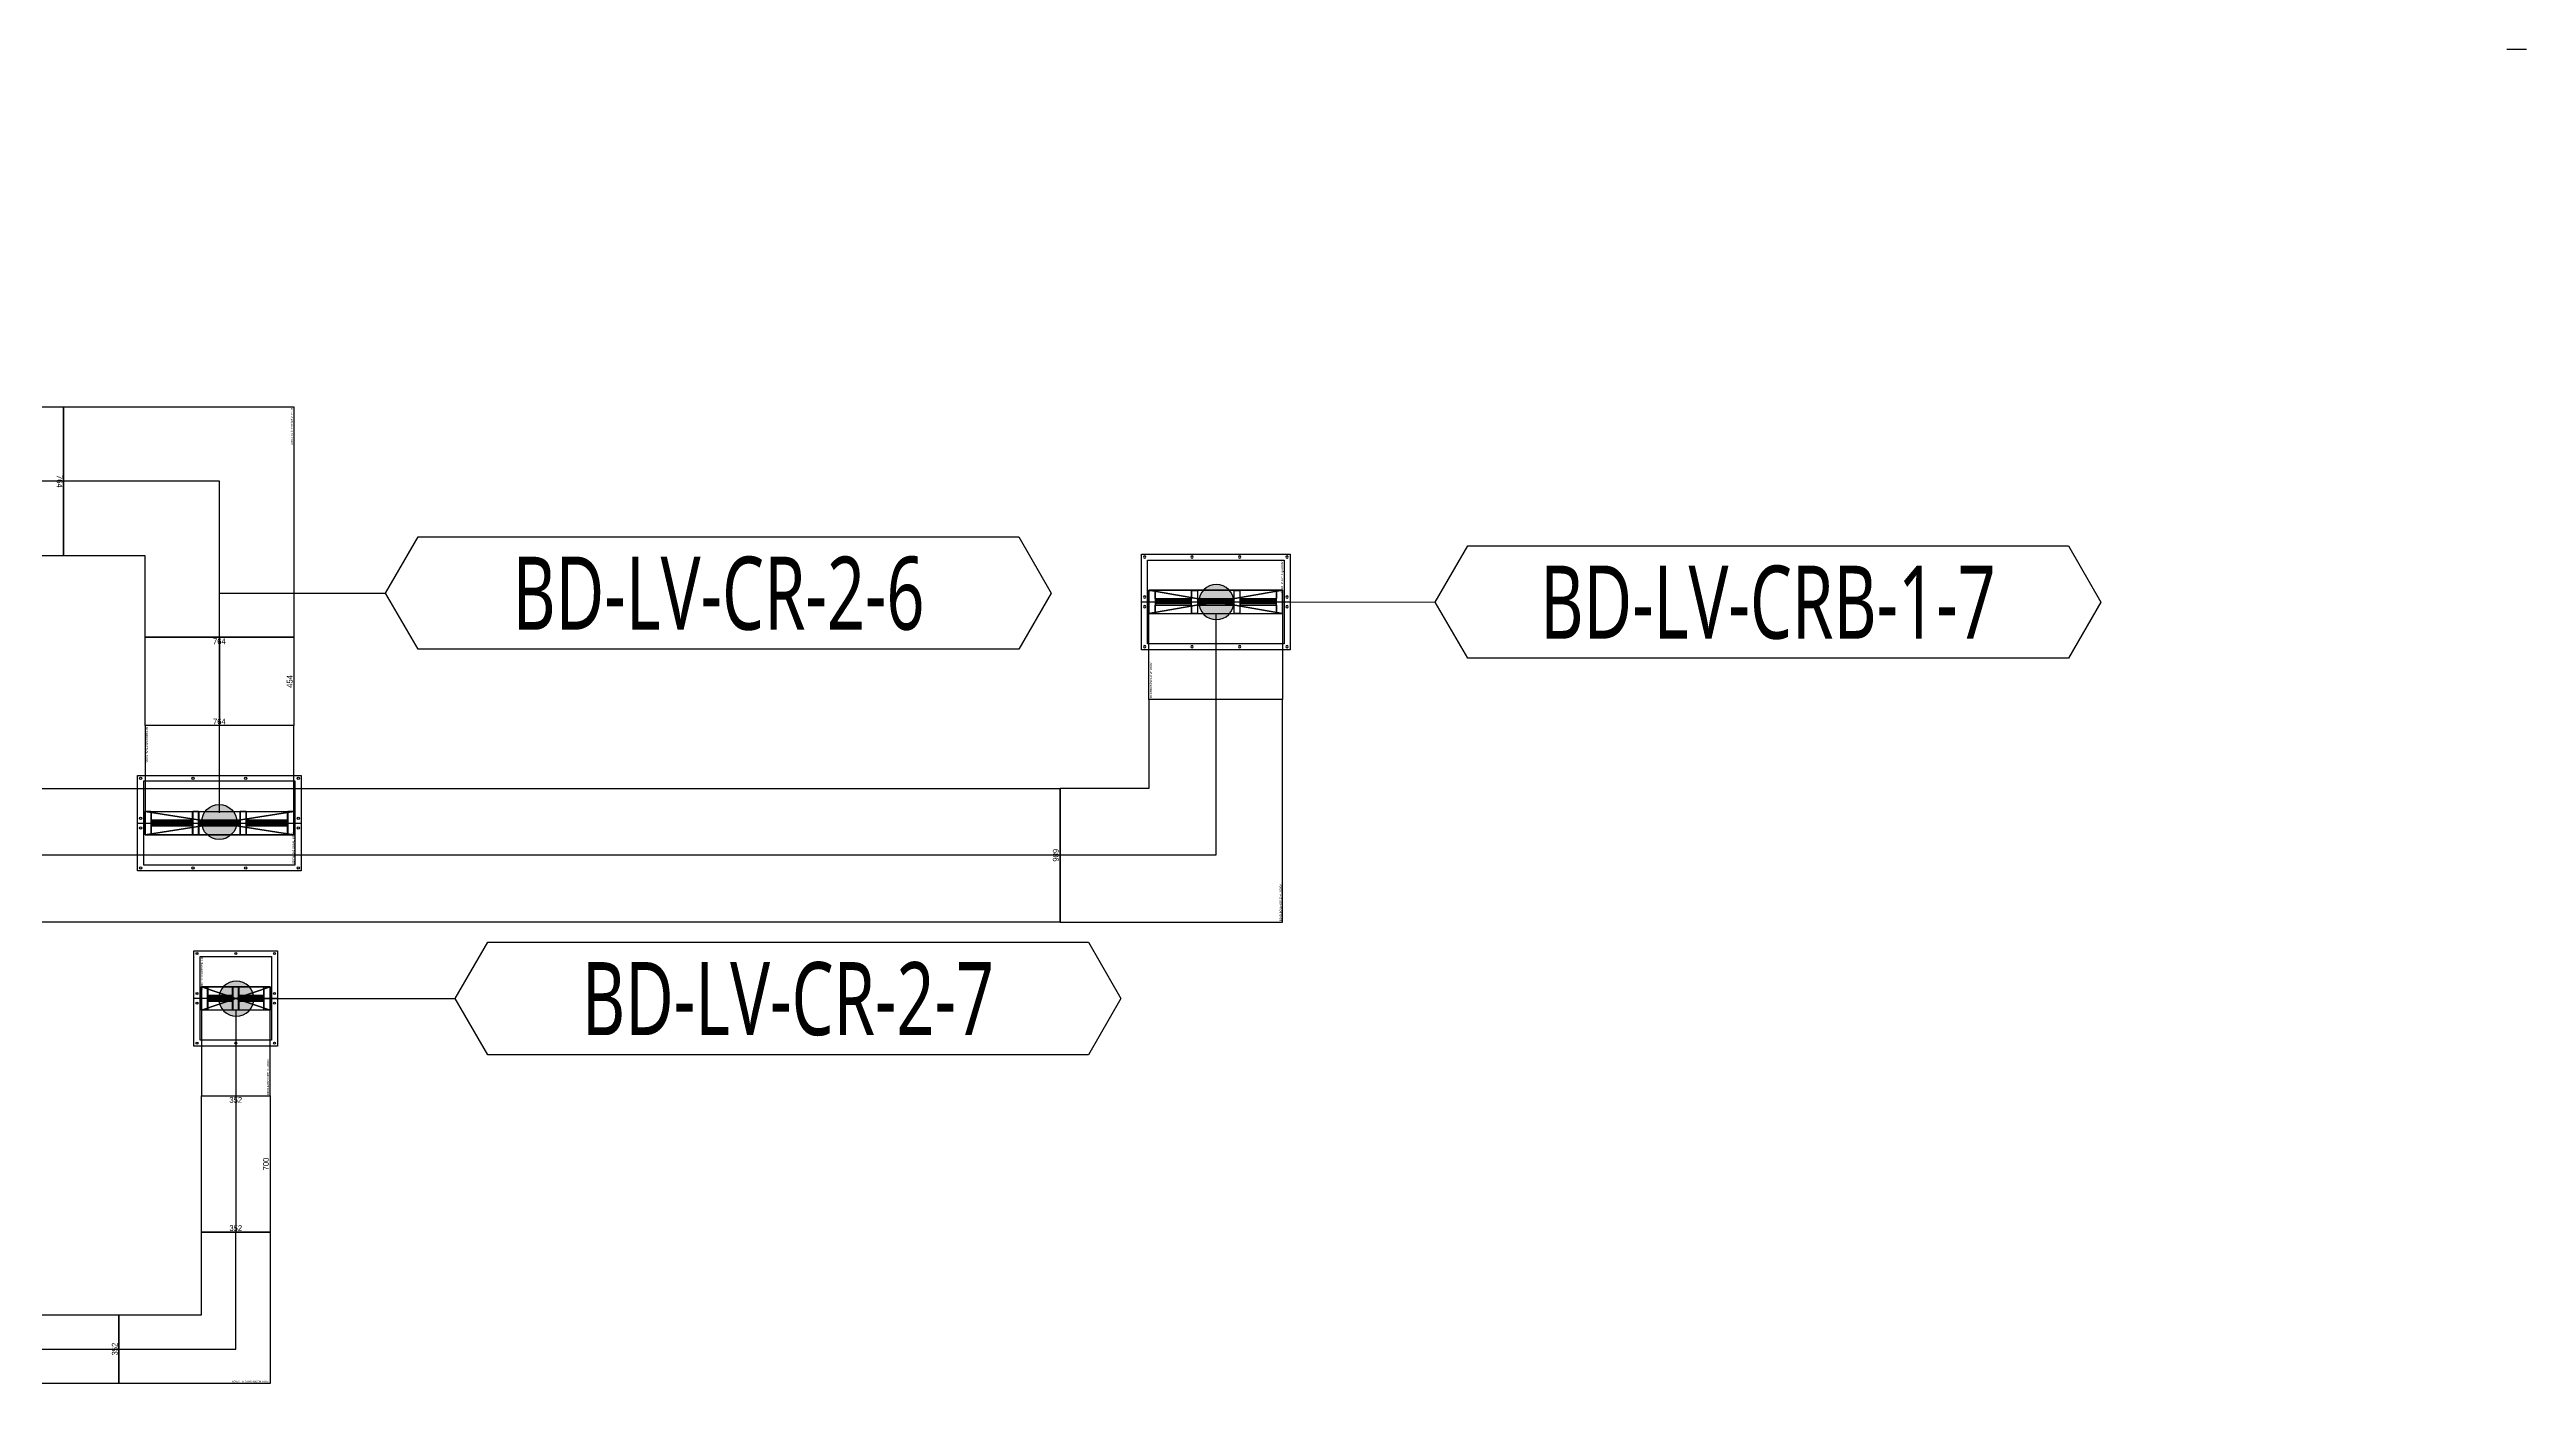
# Model space of a CAD drawing. Header units: millimetres. Extents: x 84228 to 374549, y -351975 to 847575.
# Drawn here: x 307980 to 320700, y 743074 to 749920 of the extents above; entities that cross this region are included whole.
import ezdxf
from ezdxf.enums import TextEntityAlignment as Align

# ---------------------------------------------------------------- set-up
doc = ezdxf.new("R2010")
doc.units = ezdxf.units.MM
doc.header["$LTSCALE"] = 150
doc.layers.get('Defpoints').update_dxf_attribs({"color": 150})
for name, color, linetype in [('-----27 Bus Duct_LV_380-220V', 200, 'Continuous'), ('-----27 Bus Duct_LV_380-220V_LOAD BANK', 7, 'Continuous'), ('-----27 Bus Duct_LV_380-220V_UT B', 71, 'Continuous'), ('-----99 Cable Schedule', 2, 'Continuous'), ('A-HAT-MATL', 8, 'Continuous')]:
    doc.layers.add(name, color=color, linetype=linetype)
doc.styles.add('DH', font='malgun.ttf')
doc.styles.add('ELEC', font='Dotum.ttf')
doc.styles.get("Standard").update_dxf_attribs({"font": 'Dotum.ttf'})
doc.dimstyles.new('전기통신참고용-치수', dxfattribs={"dimscale": 15, "dimtxt": 2, "dimasz": 0, "dimexe": 0, "dimexo": 0, "dimgap": 0.4, "dimtad": 4, "dimdec": 0, "dimzin": 0, "dimdsep": 46, "dimtxsty": 'Standard', "dimblk": 'NONE', "dimcen": 0, "dimse1": 1, "dimse2": 1, "dimsd1": 1, "dimsd2": 1, "dimclrd": 8, "dimclre": 8, "dimclrt": 8, "dimadec": 0, "dimazin": 0, "dimtfac": 1, "dimtdec": 0, "dimtix": 1, "dimtmove": 2, "dimatfit": 0, "dimldrblk": 'NONE', "dimfxl": 2, "dimtolj": 1, "dimtzin": 0, "dimarcsym": 0})

# ---------------------------------------------------------------- blocks, each defined once
blk = doc.blocks.new('*D466')
at = {"layer": 'Defpoints', "color": 0, "transparency": 16777216}
for p in [(0, 30485), (764, 30485), (764, 30485)]:
    blk.add_point(p, dxfattribs=at)
at = {"color": 0, "transparency": 16777216, "insert": (382, 30464), "char_height": 30, "attachment_point": 5}
blk.add_mtext('\\A1;{\\C0;764}', dxfattribs=at)
blk = doc.blocks.new('_None')
blk = doc.blocks.new('*D467')
at = {"layer": 'Defpoints', "color": 0, "transparency": 16777216}
for p in [(764, 30485), (764, 30485), (764, 1445)]:
    blk.add_point(p, dxfattribs=at)
at = {"color": 0, "transparency": 16777216, "insert": (743, 15965), "char_height": 30, "attachment_point": 5, "rotation": 90}
blk.add_mtext('\\A1;{\\C0;29040}', dxfattribs=at)
blk = doc.blocks.new('*U5')
at = {"color": 1}
for p, q in [((60, 382), (-60, -382)), ((-60, 382), (60, -382))]:
    blk.add_line(p, q, dxfattribs=at)
at = {"color": 0}
blk.add_line((0, 420.5), (0, -420.5), dxfattribs=at)
for points in [[(245, -420.5), (-245, -420.5), (-245, 420.5), (245, 420.5)], [(-215, -389.5), (215, -389.5), (215, 389.5), (-215, 389.5)]]:
    blk.add_lwpolyline(points, close=True, dxfattribs=at)
at = {"color": 1}
blk.add_lwpolyline([(60, -382), (-60, -382), (-60, 382), (60, 382)], close=True, dxfattribs=at)
for points in [[(-60, 136, -0.41421356), (-58, 138), (-17.2, 138, 0.41421356), (-16.2, 139), (-16.2, 349, 0.41421356), (-17.2, 350), (-58, 350, -0.41421356), (-60, 352), (-60, 382, -0.41421356), (-59, 381), (-59, 352, 0.41421356), (-58, 351), (58, 351, 0.41421356), (59, 352), (59, 381, -0.41421356), (60, 382), (60, 352, -0.41421356), (58, 350), (17.2, 350, 0.41421356), (16.2, 349), (16.2, 139, 0.41421356), (17.2, 138), (58, 138, -0.41421356), (60, 136), (60, 124, -0.41421356), (59, 125), (59, 136, 0.41421356), (58, 137), (-58, 137, 0.41421356), (-59, 136), (-59, 125, -0.41421356), (-60, 124), (-60, 124), (-60, 124), (-60, 124)], [(-15.2, 139), (-15.2, 349, -0.41421356), (-14.2, 350), (14.2, 350, -0.41421356), (15.2, 349), (15.2, 139, -0.41421356), (14.2, 138), (-14.2, 138, -0.41421356)], [(-14.2, 140), (-14.2, 348, -0.41421356), (-13.2, 349), (-8.85, 349, -0.41421356), (-7.85, 348), (-7.85, 140, -0.41421356), (-8.85, 139), (-13.2, 139, -0.41421356)], [(-6.85, 140), (-6.85, 348, -0.41421356), (-5.85, 349), (-1.5, 349, -0.41421356), (-0.5, 348), (-0.5, 140, -0.41421356), (-1.5, 139), (-5.85, 139, -0.41421356)], [(0.5, 140), (0.5, 348, -0.41421356), (1.5, 349), (5.85, 349, -0.41421356), (6.85, 348), (6.85, 140, -0.41421356), (5.85, 139), (1.5, 139, -0.41421356)], [(7.85, 140), (7.85, 348, -0.41421356), (8.85, 349), (13.2, 349, -0.41421356), (14.2, 348), (14.2, 140, -0.41421356), (13.2, 139), (8.85, 139, -0.41421356)], [(-60, -108, -0.41421356), (-58, -106), (-17.2, -106, 0.41421356), (-16.2, -105), (-16.2, 105, 0.41421356), (-17.2, 106), (-58, 106, -0.41421356), (-60, 108), (-60, 122, -0.41421356), (-59, 121), (-59, 108, 0.41421356), (-58, 107), (58, 107, 0.41421356), (59, 108), (59, 121, -0.41421356), (60, 122), (60, 108, -0.41421356), (58, 106), (17.2, 106, 0.41421356), (16.2, 105), (16.2, -105, 0.41421356), (17.2, -106), (58, -106, -0.41421356), (60, -108), (60, -121, -0.41421356), (59, -120), (59, -108, 0.41421356), (58, -107), (-58, -107, 0.41421356), (-59, -108), (-59, -120, -0.41421356), (-60, -121), (-60, -121), (-60, -121), (-60, -121)], [(-15.2, -105), (-15.2, 105, -0.41421356), (-14.2, 106), (14.2, 106, -0.41421356), (15.2, 105), (15.2, -105, -0.41421356), (14.2, -106), (-14.2, -106, -0.41421356)], [(-14.2, -104), (-14.2, 104, -0.41421356), (-13.2, 105), (-8.85, 105, -0.41421356), (-7.85, 104), (-7.85, -104, -0.41421356), (-8.85, -105), (-13.2, -105, -0.41421356)], [(-6.85, -104), (-6.85, 104, -0.41421356), (-5.85, 105), (-1.5, 105, -0.41421356), (-0.5, 104), (-0.5, -104, -0.41421356), (-1.5, -105), (-5.85, -105, -0.41421356)], [(0.5, -104), (0.5, 104, -0.41421356), (1.5, 105), (5.85, 105, -0.41421356), (6.85, 104), (6.85, -104, -0.41421356), (5.85, -105), (1.5, -105, -0.41421356)], [(7.85, -104), (7.85, 104, -0.41421356), (8.85, 105), (13.2, 105, -0.41421356), (14.2, 104), (14.2, -104, -0.41421356), (13.2, -105), (8.85, -105, -0.41421356)], [(-60, -352, -0.41421356), (-58, -350), (-17.2, -350, 0.41421356), (-16.2, -349), (-16.2, -139, 0.41421356), (-17.2, -138), (-58, -138, -0.41421356), (-60, -136), (-60, -123, -0.41421356), (-59, -124), (-59, -136, 0.41421356), (-58, -137), (58, -137, 0.41421356), (59, -136), (59, -124, -0.41421356), (60, -123), (60, -136, -0.41421356), (58, -138), (17.2, -138, 0.41421356), (16.2, -139), (16.2, -349, 0.41421356), (17.2, -350), (58, -350, -0.41421356), (60, -352), (60, -382, -0.41421356), (59, -381), (59, -352, 0.41421356), (58, -351), (-58, -351, 0.41421356), (-59, -352), (-59, -381, -0.41421356), (-60, -382), (-60, -382), (-60, -382), (-60, -382)], [(-15.2, -349), (-15.2, -139, -0.41421356), (-14.2, -138), (14.2, -138, -0.41421356), (15.2, -139), (15.2, -349, -0.41421356), (14.2, -350), (-14.2, -350, -0.41421356)], [(-14.2, -348), (-14.2, -140, -0.41421356), (-13.2, -139), (-8.85, -139, -0.41421356), (-7.85, -140), (-7.85, -348, -0.41421356), (-8.85, -349), (-13.2, -349, -0.41421356)], [(-6.85, -348), (-6.85, -140, -0.41421356), (-5.85, -139), (-1.5, -139, -0.41421356), (-0.5, -140), (-0.5, -348, -0.41421356), (-1.5, -349), (-5.85, -349, -0.41421356)], [(0.5, -348), (0.5, -140, -0.41421356), (1.5, -139), (5.85, -139, -0.41421356), (6.85, -140), (6.85, -348, -0.41421356), (5.85, -349), (1.5, -349, -0.41421356)], [(7.85, -348), (7.85, -140, -0.41421356), (8.85, -139), (13.2, -139, -0.41421356), (14.2, -140), (14.2, -348, -0.41421356), (13.2, -349), (8.85, -349, -0.41421356)]]:
    blk.add_lwpolyline(points, format="xyb", close=True, dxfattribs=at)
at = {"color": 0}
for centre in [(-230, 405), (-25, 405), (25, 405), (230, 405), (-230, 135), (230, 135), (-230, -135), (230, -135), (-230, -405), (-25, -405), (25, -405), (230, -405)]:
    blk.add_circle(centre, 6, dxfattribs=at)
at = {"color": 0, "style": 'ELEC'}
blk.add_text('BD Flanged End-AL 6300A', height=10, dxfattribs=at).set_placement((-210, -379.5), align=Align.MIDDLE_LEFT)
blk = doc.blocks.new('*U7')
at = {"color": 1}
for p, q in [((340, 382), (220, -382)), ((220, 382), (340, -382))]:
    blk.add_line(p, q, dxfattribs=at)
at = {"color": 0}
blk.add_lwpolyline([(-220, -382), (220, -382), (220, 382), (-220, 382)], close=True, dxfattribs=at)
blk.add_lwpolyline([(220, -382), (340, -382), (340, 382), (220, 382)], dxfattribs=at)
at = {"color": 1}
for points in [[(220, 136, -0.41421356), (222, 138), (262.8, 138, 0.41421356), (263.8, 139), (263.8, 349, 0.41421356), (262.8, 350), (222, 350, -0.41421356), (220, 352), (220, 382, -0.41421356), (221, 381), (221, 352, 0.41421356), (222, 351), (338, 351, 0.41421356), (339, 352), (339, 381, -0.41421356), (340, 382), (340, 352, -0.41421356), (338, 350), (297.2, 350, 0.41421356), (296.2, 349), (296.2, 139, 0.41421356), (297.2, 138), (338, 138, -0.41421356), (340, 136), (340, 124, -0.41421356), (339, 125), (339, 136, 0.41421356), (338, 137), (222, 137, 0.41421356), (221, 136), (221, 125, -0.41421356), (220, 124), (220, 124), (220, 124), (220, 124)], [(264.8, 139), (264.8, 349, -0.41421356), (265.8, 350), (294.2, 350, -0.41421356), (295.2, 349), (295.2, 139, -0.41421356), (294.2, 138), (265.8, 138, -0.41421356)], [(265.8, 140), (265.8, 348, -0.41421356), (266.8, 349), (271.15, 349, -0.41421356), (272.15, 348), (272.15, 140, -0.41421356), (271.15, 139), (266.8, 139, -0.41421356)], [(273.15, 140), (273.15, 348, -0.41421356), (274.15, 349), (278.5, 349, -0.41421356), (279.5, 348), (279.5, 140, -0.41421356), (278.5, 139), (274.15, 139, -0.41421356)], [(280.5, 140), (280.5, 348, -0.41421356), (281.5, 349), (285.85, 349, -0.41421356), (286.85, 348), (286.85, 140, -0.41421356), (285.85, 139), (281.5, 139, -0.41421356)], [(287.85, 140), (287.85, 348, -0.41421356), (288.85, 349), (293.2, 349, -0.41421356), (294.2, 348), (294.2, 140, -0.41421356), (293.2, 139), (288.85, 139, -0.41421356)], [(220, -108, -0.41421356), (222, -106), (262.8, -106, 0.41421356), (263.8, -105), (263.8, 105, 0.41421356), (262.8, 106), (222, 106, -0.41421356), (220, 108), (220, 122, -0.41421356), (221, 121), (221, 108, 0.41421356), (222, 107), (338, 107, 0.41421356), (339, 108), (339, 121, -0.41421356), (340, 122), (340, 108, -0.41421356), (338, 106), (297.2, 106, 0.41421356), (296.2, 105), (296.2, -105, 0.41421356), (297.2, -106), (338, -106, -0.41421356), (340, -108), (340, -121, -0.41421356), (339, -120), (339, -108, 0.41421356), (338, -107), (222, -107, 0.41421356), (221, -108), (221, -120, -0.41421356), (220, -121), (220, -121), (220, -121), (220, -121)], [(264.8, -105), (264.8, 105, -0.41421356), (265.8, 106), (294.2, 106, -0.41421356), (295.2, 105), (295.2, -105, -0.41421356), (294.2, -106), (265.8, -106, -0.41421356)], [(265.8, -104), (265.8, 104, -0.41421356), (266.8, 105), (271.15, 105, -0.41421356), (272.15, 104), (272.15, -104, -0.41421356), (271.15, -105), (266.8, -105, -0.41421356)], [(273.15, -104), (273.15, 104, -0.41421356), (274.15, 105), (278.5, 105, -0.41421356), (279.5, 104), (279.5, -104, -0.41421356), (278.5, -105), (274.15, -105, -0.41421356)], [(280.5, -104), (280.5, 104, -0.41421356), (281.5, 105), (285.85, 105, -0.41421356), (286.85, 104), (286.85, -104, -0.41421356), (285.85, -105), (281.5, -105, -0.41421356)], [(287.85, -104), (287.85, 104, -0.41421356), (288.85, 105), (293.2, 105, -0.41421356), (294.2, 104), (294.2, -104, -0.41421356), (293.2, -105), (288.85, -105, -0.41421356)], [(220, -352, -0.41421356), (222, -350), (262.8, -350, 0.41421356), (263.8, -349), (263.8, -139, 0.41421356), (262.8, -138), (222, -138, -0.41421356), (220, -136), (220, -123, -0.41421356), (221, -124), (221, -136, 0.41421356), (222, -137), (338, -137, 0.41421356), (339, -136), (339, -124, -0.41421356), (340, -123), (340, -136, -0.41421356), (338, -138), (297.2, -138, 0.41421356), (296.2, -139), (296.2, -349, 0.41421356), (297.2, -350), (338, -350, -0.41421356), (340, -352), (340, -382, -0.41421356), (339, -381), (339, -352, 0.41421356), (338, -351), (222, -351, 0.41421356), (221, -352), (221, -381, -0.41421356), (220, -382), (220, -382), (220, -382), (220, -382)], [(264.8, -349), (264.8, -139, -0.41421356), (265.8, -138), (294.2, -138, -0.41421356), (295.2, -139), (295.2, -349, -0.41421356), (294.2, -350), (265.8, -350, -0.41421356)], [(265.8, -348), (265.8, -140, -0.41421356), (266.8, -139), (271.15, -139, -0.41421356), (272.15, -140), (272.15, -348, -0.41421356), (271.15, -349), (266.8, -349, -0.41421356)], [(273.15, -348), (273.15, -140, -0.41421356), (274.15, -139), (278.5, -139, -0.41421356), (279.5, -140), (279.5, -348, -0.41421356), (278.5, -349), (274.15, -349, -0.41421356)], [(280.5, -348), (280.5, -140, -0.41421356), (281.5, -139), (285.85, -139, -0.41421356), (286.85, -140), (286.85, -348, -0.41421356), (285.85, -349), (281.5, -349, -0.41421356)], [(287.85, -348), (287.85, -140, -0.41421356), (288.85, -139), (293.2, -139, -0.41421356), (294.2, -140), (294.2, -348, -0.41421356), (293.2, -349), (288.85, -349, -0.41421356)]]:
    blk.add_lwpolyline(points, format="xyb", close=True, dxfattribs=at)
blk.add_lwpolyline([(220, 0), (-220, 0)], dxfattribs=at)
at = {"color": 0, "style": 'ELEC'}
blk.add_text('BD ELBOW(VERT)-AL 6300A', height=10, dxfattribs=at).set_placement((-215, -372), align=Align.MIDDLE_LEFT)
blk = doc.blocks.new('*U15')
at = {"color": 0}
blk.add_lwpolyline([(-382, -382), (800, -382), (800, 382), (382, 382), (382, 800), (-382, 800)], close=True, dxfattribs=at)
at = {"color": 1}
blk.add_lwpolyline([(800, 0), (0, 0), (0, 800)], dxfattribs=at)
at = {"color": 0, "style": 'ELEC'}
blk.add_text('BD ELBOW(HORIZ)-AL 6300A', height=10, dxfattribs=at).set_placement((-377, -372), align=Align.MIDDLE_LEFT)
blk = doc.blocks.new('*D470')
at = {"layer": 'Defpoints', "color": 0, "transparency": 16777216}
for p in [(0, 1677), (764, 1677), (764, 1677)]:
    blk.add_point(p, dxfattribs=at)
at = {"color": 0, "transparency": 16777216, "insert": (382, 1656), "char_height": 30, "attachment_point": 5}
blk.add_mtext('\\A1;{\\C0;764}', dxfattribs=at)
blk = doc.blocks.new('*D471')
at = {"layer": 'Defpoints', "color": 0, "transparency": 16777216}
for p in [(764, 1677), (764, 1677), (764, 1223)]:
    blk.add_point(p, dxfattribs=at)
at = {"color": 0, "transparency": 16777216, "insert": (743, 1450), "char_height": 30, "attachment_point": 5, "rotation": 90}
blk.add_mtext('\\A1;{\\C0;454}', dxfattribs=at)
blk = doc.blocks.new('*D472')
at = {"layer": 'Defpoints', "color": 0, "transparency": 16777216}
for p in [(0, 1223), (764, 1223), (764, 1223)]:
    blk.add_point(p, dxfattribs=at)
at = {"color": 0, "transparency": 16777216, "insert": (382, 1244), "char_height": 30, "attachment_point": 5}
blk.add_mtext('\\A1;{\\C0;764}', dxfattribs=at)
blk = doc.blocks.new('*U63')
at = {"color": 1}
for p, q in [((60, 176), (-60, -176)), ((-60, 176), (60, -176))]:
    blk.add_line(p, q, dxfattribs=at)
at = {"color": 0}
blk.add_line((0, 214.5), (0, -214.5), dxfattribs=at)
for points in [[(245, -214.5), (-245, -214.5), (-245, 214.5), (245, 214.5)], [(215, -183.5), (-215, -183.5), (-215, 183.5), (215, 183.5)]]:
    blk.add_lwpolyline(points, close=True, dxfattribs=at)
at = {"color": 1}
blk.add_lwpolyline([(60, -176), (-60, -176), (-60, 176), (60, 176)], close=True, dxfattribs=at)
for points in [[(-60, 14, -0.41421356), (-58, 16), (-17.2, 16, 0.41421356), (-16.2, 17), (-16.2, 143, 0.41421356), (-17.2, 144), (-58, 144, -0.41421356), (-60, 146), (-60, 176, -0.41421356), (-59, 175), (-59, 146, 0.41421356), (-58, 145), (58, 145, 0.41421356), (59, 146), (59, 175, -0.41421356), (60, 176), (60, 146, -0.41421356), (58, 144), (17.2, 144, 0.41421356), (16.2, 143), (16.2, 17, 0.41421356), (17.2, 16), (58, 16, -0.41421356), (60, 14), (60, 2, -0.41421356), (59, 3), (59, 14, 0.41421356), (58, 15), (-58, 15, 0.41421356), (-59, 14), (-59, 3, -0.41421356), (-60, 2), (-60, 2), (-60, 2), (-60, 2)], [(-15.2, 17), (-15.2, 143, -0.41421356), (-14.2, 144), (14.2, 144, -0.41421356), (15.2, 143), (15.2, 17, -0.41421356), (14.2, 16), (-14.2, 16, -0.41421356)], [(-14.2, 18), (-14.2, 142, -0.41421356), (-13.2, 143), (-8.85, 143, -0.41421356), (-7.85, 142), (-7.85, 18, -0.41421356), (-8.85, 17), (-13.2, 17, -0.41421356)], [(-6.85, 18), (-6.85, 142, -0.41421356), (-5.85, 143), (-1.5, 143, -0.41421356), (-0.5, 142), (-0.5, 18, -0.41421356), (-1.5, 17), (-5.85, 17, -0.41421356)], [(0.5, 18), (0.5, 142, -0.41421356), (1.5, 143), (5.85, 143, -0.41421356), (6.85, 142), (6.85, 18, -0.41421356), (5.85, 17), (1.5, 17, -0.41421356)], [(7.85, 18), (7.85, 142, -0.41421356), (8.85, 143), (13.2, 143, -0.41421356), (14.2, 142), (14.2, 18, -0.41421356), (13.2, 17), (8.85, 17, -0.41421356)], [(-60, -146, -0.41421356), (-58, -144), (-17.2, -144, 0.41421356), (-16.2, -143), (-16.2, -17, 0.41421356), (-17.2, -16), (-58, -16, -0.41421356), (-60, -14), (-60, 0, -0.41421356), (-59, -1), (-59, -14, 0.41421356), (-58, -15), (58, -15, 0.41421356), (59, -14), (59, -1, -0.41421356), (60, 0), (60, -14, -0.41421356), (58, -16), (17.2, -16, 0.41421356), (16.2, -17), (16.2, -143, 0.41421356), (17.2, -144), (58, -144, -0.41421356), (60, -146), (60, -176, -0.41421356), (59, -175), (59, -146, 0.41421356), (58, -145), (-58, -145, 0.41421356), (-59, -146), (-59, -175, -0.41421356), (-60, -176), (-60, -176), (-60, -176), (-60, -176)], [(-15.2, -143), (-15.2, -17, -0.41421356), (-14.2, -16), (14.2, -16, -0.41421356), (15.2, -17), (15.2, -143, -0.41421356), (14.2, -144), (-14.2, -144, -0.41421356)], [(-14.2, -142), (-14.2, -18, -0.41421356), (-13.2, -17), (-8.85, -17, -0.41421356), (-7.85, -18), (-7.85, -142, -0.41421356), (-8.85, -143), (-13.2, -143, -0.41421356)], [(-6.85, -142), (-6.85, -18, -0.41421356), (-5.85, -17), (-1.5, -17, -0.41421356), (-0.5, -18), (-0.5, -142, -0.41421356), (-1.5, -143), (-5.85, -143, -0.41421356)], [(0.5, -142), (0.5, -18, -0.41421356), (1.5, -17), (5.85, -17, -0.41421356), (6.85, -18), (6.85, -142, -0.41421356), (5.85, -143), (1.5, -143, -0.41421356)], [(7.85, -142), (7.85, -18, -0.41421356), (8.85, -17), (13.2, -17, -0.41421356), (14.2, -18), (14.2, -142, -0.41421356), (13.2, -143), (8.85, -143, -0.41421356)]]:
    blk.add_lwpolyline(points, format="xyb", close=True, dxfattribs=at)
at = {"color": 0}
for centre in [(-230, 199), (-25, 199), (25, 199), (230, 199), (-230, 0), (230, 0), (-230, -199), (-25, -199), (25, -199), (230, -199)]:
    blk.add_circle(centre, 5, dxfattribs=at)
at = {"color": 0, "style": 'ELEC'}
blk.add_text('BD Flanged End-AL 2500A', height=10, dxfattribs=at).set_placement((-210, -173.5), align=Align.MIDDLE_LEFT)
blk = doc.blocks.new('*U64')
at = {"color": 1}
for p, q in [((340, 176), (220, -176)), ((220, 176), (340, -176))]:
    blk.add_line(p, q, dxfattribs=at)
at = {"color": 0}
blk.add_lwpolyline([(-220, -176), (220, -176), (220, 176), (-220, 176)], close=True, dxfattribs=at)
blk.add_lwpolyline([(220, -176), (340, -176), (340, 176), (220, 176)], dxfattribs=at)
at = {"color": 1}
for points in [[(220, 14, -0.41421356), (222, 16), (262.8, 16, 0.41421356), (263.8, 17), (263.8, 143, 0.41421356), (262.8, 144), (222, 144, -0.41421356), (220, 146), (220, 176, -0.41421356), (221, 175), (221, 146, 0.41421356), (222, 145), (338, 145, 0.41421356), (339, 146), (339, 175, -0.41421356), (340, 176), (340, 146, -0.41421356), (338, 144), (297.2, 144, 0.41421356), (296.2, 143), (296.2, 17, 0.41421356), (297.2, 16), (338, 16, -0.41421356), (340, 14), (340, 2, -0.41421356), (339, 3), (339, 14, 0.41421356), (338, 15), (222, 15, 0.41421356), (221, 14), (221, 3, -0.41421356), (220, 2), (220, 2), (220, 2), (220, 2)], [(264.8, 17), (264.8, 143, -0.41421356), (265.8, 144), (294.2, 144, -0.41421356), (295.2, 143), (295.2, 17, -0.41421356), (294.2, 16), (265.8, 16, -0.41421356)], [(265.8, 18), (265.8, 142, -0.41421356), (266.8, 143), (271.15, 143, -0.41421356), (272.15, 142), (272.15, 18, -0.41421356), (271.15, 17), (266.8, 17, -0.41421356)], [(273.15, 18), (273.15, 142, -0.41421356), (274.15, 143), (278.5, 143, -0.41421356), (279.5, 142), (279.5, 18, -0.41421356), (278.5, 17), (274.15, 17, -0.41421356)], [(280.5, 18), (280.5, 142, -0.41421356), (281.5, 143), (285.85, 143, -0.41421356), (286.85, 142), (286.85, 18, -0.41421356), (285.85, 17), (281.5, 17, -0.41421356)], [(287.85, 18), (287.85, 142, -0.41421356), (288.85, 143), (293.2, 143, -0.41421356), (294.2, 142), (294.2, 18, -0.41421356), (293.2, 17), (288.85, 17, -0.41421356)], [(220, -146, -0.41421356), (222, -144), (262.8, -144, 0.41421356), (263.8, -143), (263.8, -17, 0.41421356), (262.8, -16), (222, -16, -0.41421356), (220, -14), (220, 0, -0.41421356), (221, -1), (221, -14, 0.41421356), (222, -15), (338, -15, 0.41421356), (339, -14), (339, -1, -0.41421356), (340, 0), (340, -14, -0.41421356), (338, -16), (297.2, -16, 0.41421356), (296.2, -17), (296.2, -143, 0.41421356), (297.2, -144), (338, -144, -0.41421356), (340, -146), (340, -176, -0.41421356), (339, -175), (339, -146, 0.41421356), (338, -145), (222, -145, 0.41421356), (221, -146), (221, -175, -0.41421356), (220, -176), (220, -176), (220, -176), (220, -176)], [(264.8, -143), (264.8, -17, -0.41421356), (265.8, -16), (294.2, -16, -0.41421356), (295.2, -17), (295.2, -143, -0.41421356), (294.2, -144), (265.8, -144, -0.41421356)], [(265.8, -142), (265.8, -18, -0.41421356), (266.8, -17), (271.15, -17, -0.41421356), (272.15, -18), (272.15, -142, -0.41421356), (271.15, -143), (266.8, -143, -0.41421356)], [(273.15, -142), (273.15, -18, -0.41421356), (274.15, -17), (278.5, -17, -0.41421356), (279.5, -18), (279.5, -142, -0.41421356), (278.5, -143), (274.15, -143, -0.41421356)], [(280.5, -142), (280.5, -18, -0.41421356), (281.5, -17), (285.85, -17, -0.41421356), (286.85, -18), (286.85, -142, -0.41421356), (285.85, -143), (281.5, -143, -0.41421356)], [(287.85, -142), (287.85, -18, -0.41421356), (288.85, -17), (293.2, -17, -0.41421356), (294.2, -18), (294.2, -142, -0.41421356), (293.2, -143), (288.85, -143, -0.41421356)]]:
    blk.add_lwpolyline(points, format="xyb", close=True, dxfattribs=at)
blk.add_lwpolyline([(220, 0), (-220, 0)], dxfattribs=at)
at = {"color": 0, "style": 'ELEC'}
blk.add_text('BD ELBOW(VERT)-AL 2500A', height=10, dxfattribs=at).set_placement((-215, -166), align=Align.MIDDLE_LEFT)
blk = doc.blocks.new('*D554')
at = {"layer": 'Defpoints', "color": 0, "transparency": 16777216}
for p in [(0, 62), (352, 62), (352, 62)]:
    blk.add_point(p, dxfattribs=at)
at = {"color": 0, "transparency": 16777216, "insert": (176, 41), "char_height": 30, "attachment_point": 5}
blk.add_mtext('\\A1;{\\C0;352}', dxfattribs=at)
blk = doc.blocks.new('*D555')
at = {"layer": 'Defpoints', "color": 0, "transparency": 16777216}
for p in [(352, 62), (352, 62), (352, -638)]:
    blk.add_point(p, dxfattribs=at)
at = {"color": 0, "transparency": 16777216, "insert": (331, -288), "char_height": 30, "attachment_point": 5, "rotation": 90}
blk.add_mtext('\\A1;{\\C0;700}', dxfattribs=at)
blk = doc.blocks.new('*D556')
at = {"layer": 'Defpoints', "color": 0, "transparency": 16777216}
for p in [(0, -638), (352, -638), (352, -638)]:
    blk.add_point(p, dxfattribs=at)
at = {"color": 0, "transparency": 16777216, "insert": (176, -617), "char_height": 30, "attachment_point": 5}
blk.add_mtext('\\A1;{\\C0;352}', dxfattribs=at)
blk = doc.blocks.new('*U65')
at = {"color": 0}
blk.add_lwpolyline([(-176, -176), (600, -176), (600, 176), (176, 176), (176, 600), (-176, 600)], close=True, dxfattribs=at)
at = {"color": 1}
blk.add_lwpolyline([(600, 0), (0, 0), (0, 600)], dxfattribs=at)
at = {"color": 0, "style": 'ELEC'}
blk.add_text('BD ELBOW(HORIZ)-AL 2500A', height=10, dxfattribs=at).set_placement((-171, -166), align=Align.MIDDLE_LEFT)
blk = doc.blocks.new('*U79')
at = {"color": 1}
for p, q in [((60, 343), (-60, -343)), ((-60, 343), (60, -343))]:
    blk.add_line(p, q, dxfattribs=at)
at = {"color": 0}
blk.add_line((0, 381.5), (0, -381.5), dxfattribs=at)
for points in [[(-245, -381.5), (245, -381.5), (245, 381.5), (-245, 381.5)], [(-215, -350.5), (215, -350.5), (215, 350.5), (-215, 350.5)]]:
    blk.add_lwpolyline(points, close=True, dxfattribs=at)
at = {"color": 1}
blk.add_lwpolyline([(60, -343), (-60, -343), (-60, 343), (60, 343)], close=True, dxfattribs=at)
for points in [[(-60, 123, -0.41421356), (-58, 125), (-17.2, 125, 0.41421356), (-16.2, 126), (-16.2, 310, 0.41421356), (-17.2, 311), (-58, 311, -0.41421356), (-60, 313), (-60, 343, -0.41421356), (-59, 342), (-59, 313, 0.41421356), (-58, 312), (58, 312, 0.41421356), (59, 313), (59, 342, -0.41421356), (60, 343), (60, 313, -0.41421356), (58, 311), (17.2, 311, 0.41421356), (16.2, 310), (16.2, 126, 0.41421356), (17.2, 125), (58, 125, -0.41421356), (60, 123), (60, 111, -0.41421356), (59, 112), (59, 123, 0.41421356), (58, 124), (-58, 124, 0.41421356), (-59, 123), (-59, 112, -0.41421356), (-60, 111), (-60, 111), (-60, 111), (-60, 111)], [(-15.2, 126), (-15.2, 310, -0.41421356), (-14.2, 311), (14.2, 311, -0.41421356), (15.2, 310), (15.2, 126, -0.41421356), (14.2, 125), (-14.2, 125, -0.41421356)], [(-14.2, 127), (-14.2, 309, -0.41421356), (-13.2, 310), (-8.85, 310, -0.41421356), (-7.85, 309), (-7.85, 127, -0.41421356), (-8.85, 126), (-13.2, 126, -0.41421356)], [(-6.85, 127), (-6.85, 309, -0.41421356), (-5.85, 310), (-1.5, 310, -0.41421356), (-0.5, 309), (-0.5, 127, -0.41421356), (-1.5, 126), (-5.85, 126, -0.41421356)], [(0.5, 127), (0.5, 309, -0.41421356), (1.5, 310), (5.85, 310, -0.41421356), (6.85, 309), (6.85, 127, -0.41421356), (5.85, 126), (1.5, 126, -0.41421356)], [(7.85, 127), (7.85, 309, -0.41421356), (8.85, 310), (13.2, 310, -0.41421356), (14.2, 309), (14.2, 127, -0.41421356), (13.2, 126), (8.85, 126, -0.41421356)], [(-60, -95, -0.41421356), (-58, -93), (-17.2, -93, 0.41421356), (-16.2, -92), (-16.2, 92, 0.41421356), (-17.2, 93), (-58, 93, -0.41421356), (-60, 95), (-60, 109, -0.41421356), (-59, 108), (-59, 95, 0.41421356), (-58, 94), (58, 94, 0.41421356), (59, 95), (59, 108, -0.41421356), (60, 109), (60, 95, -0.41421356), (58, 93), (17.2, 93, 0.41421356), (16.2, 92), (16.2, -92, 0.41421356), (17.2, -93), (58, -93, -0.41421356), (60, -95), (60, -108, -0.41421356), (59, -107), (59, -95, 0.41421356), (58, -94), (-58, -94, 0.41421356), (-59, -95), (-59, -107, -0.41421356), (-60, -108), (-60, -108), (-60, -108), (-60, -108)], [(-15.2, -92), (-15.2, 92, -0.41421356), (-14.2, 93), (14.2, 93, -0.41421356), (15.2, 92), (15.2, -92, -0.41421356), (14.2, -93), (-14.2, -93, -0.41421356)], [(-14.2, -91), (-14.2, 91, -0.41421356), (-13.2, 92), (-8.85, 92, -0.41421356), (-7.85, 91), (-7.85, -91, -0.41421356), (-8.85, -92), (-13.2, -92, -0.41421356)], [(-6.85, -91), (-6.85, 91, -0.41421356), (-5.85, 92), (-1.5, 92, -0.41421356), (-0.5, 91), (-0.5, -91, -0.41421356), (-1.5, -92), (-5.85, -92, -0.41421356)], [(0.5, -91), (0.5, 91, -0.41421356), (1.5, 92), (5.85, 92, -0.41421356), (6.85, 91), (6.85, -91, -0.41421356), (5.85, -92), (1.5, -92, -0.41421356)], [(7.85, -91), (7.85, 91, -0.41421356), (8.85, 92), (13.2, 92, -0.41421356), (14.2, 91), (14.2, -91, -0.41421356), (13.2, -92), (8.85, -92, -0.41421356)], [(-60, -313, -0.41421356), (-58, -311), (-17.2, -311, 0.41421356), (-16.2, -310), (-16.2, -126, 0.41421356), (-17.2, -125), (-58, -125, -0.41421356), (-60, -123), (-60, -110, -0.41421356), (-59, -111), (-59, -123, 0.41421356), (-58, -124), (58, -124, 0.41421356), (59, -123), (59, -111, -0.41421356), (60, -110), (60, -123, -0.41421356), (58, -125), (17.2, -125, 0.41421356), (16.2, -126), (16.2, -310, 0.41421356), (17.2, -311), (58, -311, -0.41421356), (60, -313), (60, -343, -0.41421356), (59, -342), (59, -313, 0.41421356), (58, -312), (-58, -312, 0.41421356), (-59, -313), (-59, -342, -0.41421356), (-60, -343), (-60, -343), (-60, -343), (-60, -343)], [(-15.2, -310), (-15.2, -126, -0.41421356), (-14.2, -125), (14.2, -125, -0.41421356), (15.2, -126), (15.2, -310, -0.41421356), (14.2, -311), (-14.2, -311, -0.41421356)], [(-14.2, -309), (-14.2, -127, -0.41421356), (-13.2, -126), (-8.85, -126, -0.41421356), (-7.85, -127), (-7.85, -309, -0.41421356), (-8.85, -310), (-13.2, -310, -0.41421356)], [(-6.85, -309), (-6.85, -127, -0.41421356), (-5.85, -126), (-1.5, -126, -0.41421356), (-0.5, -127), (-0.5, -309, -0.41421356), (-1.5, -310), (-5.85, -310, -0.41421356)], [(0.5, -309), (0.5, -127, -0.41421356), (1.5, -126), (5.85, -126, -0.41421356), (6.85, -127), (6.85, -309, -0.41421356), (5.85, -310), (1.5, -310, -0.41421356)], [(7.85, -309), (7.85, -127, -0.41421356), (8.85, -126), (13.2, -126, -0.41421356), (14.2, -127), (14.2, -309, -0.41421356), (13.2, -310), (8.85, -310, -0.41421356)]]:
    blk.add_lwpolyline(points, format="xyb", close=True, dxfattribs=at)
at = {"color": 0}
for centre in [(-230, 366), (-25, 366), (25, 366), (230, 366), (-230, 122), (230, 122), (-230, -122), (230, -122), (-230, -366), (-25, -366), (25, -366), (230, -366)]:
    blk.add_circle(centre, 6, dxfattribs=at)
at = {"color": 0, "style": 'ELEC'}
blk.add_text('BD Flanged End-AL 5000A', height=10, dxfattribs=at).set_placement((-210, -340.5), align=Align.MIDDLE_LEFT)
blk = doc.blocks.new('*U69')
at = {"color": 1}
for p, q in [((340, 343), (220, -343)), ((220, 343), (340, -343))]:
    blk.add_line(p, q, dxfattribs=at)
at = {"color": 0}
blk.add_lwpolyline([(-220, -343), (220, -343), (220, 343), (-220, 343)], close=True, dxfattribs=at)
blk.add_lwpolyline([(220, -343), (340, -343), (340, 343), (220, 343)], dxfattribs=at)
at = {"color": 1}
for points in [[(220, 123, -0.41421356), (222, 125), (262.8, 125, 0.41421356), (263.8, 126), (263.8, 310, 0.41421356), (262.8, 311), (222, 311, -0.41421356), (220, 313), (220, 343, -0.41421356), (221, 342), (221, 313, 0.41421356), (222, 312), (338, 312, 0.41421356), (339, 313), (339, 342, -0.41421356), (340, 343), (340, 313, -0.41421356), (338, 311), (297.2, 311, 0.41421356), (296.2, 310), (296.2, 126, 0.41421356), (297.2, 125), (338, 125, -0.41421356), (340, 123), (340, 111, -0.41421356), (339, 112), (339, 123, 0.41421356), (338, 124), (222, 124, 0.41421356), (221, 123), (221, 112, -0.41421356), (220, 111), (220, 111), (220, 111), (220, 111)], [(264.8, 126), (264.8, 310, -0.41421356), (265.8, 311), (294.2, 311, -0.41421356), (295.2, 310), (295.2, 126, -0.41421356), (294.2, 125), (265.8, 125, -0.41421356)], [(265.8, 127), (265.8, 309, -0.41421356), (266.8, 310), (271.15, 310, -0.41421356), (272.15, 309), (272.15, 127, -0.41421356), (271.15, 126), (266.8, 126, -0.41421356)], [(273.15, 127), (273.15, 309, -0.41421356), (274.15, 310), (278.5, 310, -0.41421356), (279.5, 309), (279.5, 127, -0.41421356), (278.5, 126), (274.15, 126, -0.41421356)], [(280.5, 127), (280.5, 309, -0.41421356), (281.5, 310), (285.85, 310, -0.41421356), (286.85, 309), (286.85, 127, -0.41421356), (285.85, 126), (281.5, 126, -0.41421356)], [(287.85, 127), (287.85, 309, -0.41421356), (288.85, 310), (293.2, 310, -0.41421356), (294.2, 309), (294.2, 127, -0.41421356), (293.2, 126), (288.85, 126, -0.41421356)], [(220, -95, -0.41421356), (222, -93), (262.8, -93, 0.41421356), (263.8, -92), (263.8, 92, 0.41421356), (262.8, 93), (222, 93, -0.41421356), (220, 95), (220, 109, -0.41421356), (221, 108), (221, 95, 0.41421356), (222, 94), (338, 94, 0.41421356), (339, 95), (339, 108, -0.41421356), (340, 109), (340, 95, -0.41421356), (338, 93), (297.2, 93, 0.41421356), (296.2, 92), (296.2, -92, 0.41421356), (297.2, -93), (338, -93, -0.41421356), (340, -95), (340, -108, -0.41421356), (339, -107), (339, -95, 0.41421356), (338, -94), (222, -94, 0.41421356), (221, -95), (221, -107, -0.41421356), (220, -108), (220, -108), (220, -108), (220, -108)], [(264.8, -92), (264.8, 92, -0.41421356), (265.8, 93), (294.2, 93, -0.41421356), (295.2, 92), (295.2, -92, -0.41421356), (294.2, -93), (265.8, -93, -0.41421356)], [(265.8, -91), (265.8, 91, -0.41421356), (266.8, 92), (271.15, 92, -0.41421356), (272.15, 91), (272.15, -91, -0.41421356), (271.15, -92), (266.8, -92, -0.41421356)], [(273.15, -91), (273.15, 91, -0.41421356), (274.15, 92), (278.5, 92, -0.41421356), (279.5, 91), (279.5, -91, -0.41421356), (278.5, -92), (274.15, -92, -0.41421356)], [(280.5, -91), (280.5, 91, -0.41421356), (281.5, 92), (285.85, 92, -0.41421356), (286.85, 91), (286.85, -91, -0.41421356), (285.85, -92), (281.5, -92, -0.41421356)], [(287.85, -91), (287.85, 91, -0.41421356), (288.85, 92), (293.2, 92, -0.41421356), (294.2, 91), (294.2, -91, -0.41421356), (293.2, -92), (288.85, -92, -0.41421356)], [(220, -313, -0.41421356), (222, -311), (262.8, -311, 0.41421356), (263.8, -310), (263.8, -126, 0.41421356), (262.8, -125), (222, -125, -0.41421356), (220, -123), (220, -110, -0.41421356), (221, -111), (221, -123, 0.41421356), (222, -124), (338, -124, 0.41421356), (339, -123), (339, -111, -0.41421356), (340, -110), (340, -123, -0.41421356), (338, -125), (297.2, -125, 0.41421356), (296.2, -126), (296.2, -310, 0.41421356), (297.2, -311), (338, -311, -0.41421356), (340, -313), (340, -343, -0.41421356), (339, -342), (339, -313, 0.41421356), (338, -312), (222, -312, 0.41421356), (221, -313), (221, -342, -0.41421356), (220, -343), (220, -343), (220, -343), (220, -343)], [(264.8, -310), (264.8, -126, -0.41421356), (265.8, -125), (294.2, -125, -0.41421356), (295.2, -126), (295.2, -310, -0.41421356), (294.2, -311), (265.8, -311, -0.41421356)], [(265.8, -309), (265.8, -127, -0.41421356), (266.8, -126), (271.15, -126, -0.41421356), (272.15, -127), (272.15, -309, -0.41421356), (271.15, -310), (266.8, -310, -0.41421356)], [(273.15, -309), (273.15, -127, -0.41421356), (274.15, -126), (278.5, -126, -0.41421356), (279.5, -127), (279.5, -309, -0.41421356), (278.5, -310), (274.15, -310, -0.41421356)], [(280.5, -309), (280.5, -127, -0.41421356), (281.5, -126), (285.85, -126, -0.41421356), (286.85, -127), (286.85, -309, -0.41421356), (285.85, -310), (281.5, -310, -0.41421356)], [(287.85, -309), (287.85, -127, -0.41421356), (288.85, -126), (293.2, -126, -0.41421356), (294.2, -127), (294.2, -309, -0.41421356), (293.2, -310), (288.85, -310, -0.41421356)]]:
    blk.add_lwpolyline(points, format="xyb", close=True, dxfattribs=at)
blk.add_lwpolyline([(220, 0), (-220, 0)], dxfattribs=at)
at = {"color": 0, "style": 'ELEC'}
blk.add_text('BD ELBOW(VERT)-AL 5000A', height=10, dxfattribs=at).set_placement((-215, -333), align=Align.MIDDLE_LEFT)
blk = doc.blocks.new('*D594')
at = {"layer": 'Defpoints', "color": 0, "transparency": 16777216}
for p in [(0, 9979), (686, 9979), (686, 9979)]:
    blk.add_point(p, dxfattribs=at)
at = {"color": 0, "transparency": 16777216, "insert": (343, 9958), "char_height": 30, "attachment_point": 5}
blk.add_mtext('\\A1;{\\C0;686}', dxfattribs=at)
blk = doc.blocks.new('*D595')
at = {"layer": 'Defpoints', "color": 0, "transparency": 16777216}
for p in [(686, 9979), (686, 9979), (686, -24216)]:
    blk.add_point(p, dxfattribs=at)
at = {"color": 0, "transparency": 16777216, "insert": (665, -7118), "char_height": 30, "attachment_point": 5, "rotation": 90}
blk.add_mtext('\\A1;{\\C0;34196}', dxfattribs=at)
blk = doc.blocks.new('*U74')
at = {"color": 0}
blk.add_lwpolyline([(-343, -343), (800, -343), (800, 343), (343, 343), (343, 800), (-343, 800)], close=True, dxfattribs=at)
at = {"color": 1}
blk.add_lwpolyline([(800, 0), (0, 0), (0, 800)], dxfattribs=at)
at = {"color": 0, "style": 'ELEC'}
blk.add_text('BD ELBOW(HORIZ)-AL 5000A', height=10, dxfattribs=at).set_placement((-338, -333), align=Align.MIDDLE_LEFT)
blk = doc.blocks.new('*D558')
at = {"layer": 'Defpoints', "color": 0, "transparency": 16777216}
for p in [(0, 62), (352, 62), (352, 62)]:
    blk.add_point(p, dxfattribs=at)
at = {"color": 0, "transparency": 16777216, "insert": (176, 41), "char_height": 30, "attachment_point": 5}
blk.add_mtext('\\A1;{\\C0;352}', dxfattribs=at)
blk = doc.blocks.new('*D559')
at = {"layer": 'Defpoints', "color": 0, "transparency": 16777216}
for p in [(352, 62), (352, 62), (352, -5009)]:
    blk.add_point(p, dxfattribs=at)
at = {"color": 0, "transparency": 16777216, "insert": (331, -2473), "char_height": 30, "attachment_point": 5, "rotation": 90}
blk.add_mtext('\\A1;{\\C0;5071}', dxfattribs=at)
blk = doc.blocks.new('*D560')
at = {"layer": 'Defpoints', "color": 0, "transparency": 16777216}
for p in [(0, -5009), (352, -5009), (352, -5009)]:
    blk.add_point(p, dxfattribs=at)
at = {"color": 0, "transparency": 16777216, "insert": (176, -4988), "char_height": 30, "attachment_point": 5}
blk.add_mtext('\\A1;{\\C0;352}', dxfattribs=at)
blk = doc.blocks.new('A$C9a0ab699')
h = blk.add_hatch(color=0)
edge = h.paths.add_edge_path()
edge.add_arc((0, 0), 64, 720, 1080, ccw=False)
at = {"color": 0}
blk.add_circle((0, 0), 64, dxfattribs=at)
blk = doc.blocks.new('*U465')
at = {"color": 1}
blk.add_line((382, 30484.9), (382, 1445.4), dxfattribs=at)
at = {"color": 0}
blk.add_lwpolyline([(764, 1445.4), (0, 1445.4), (0, 30484.9), (764, 30484.9)], close=True, dxfattribs=at)
dim = blk.add_linear_dim(base=(764, 30484.9), p1=(0, 30484.9), p2=(764, 30484.9), text='{\\C0;<>}', dimstyle='전기통신참고용-치수', override={"dimtxsty": 'Standard', "dimclrd": 0, "dimclre": 0, "dimclrt": 0}, dxfattribs=at)
dim.commit()
dim.dimension.update_dxf_attribs({"geometry": '*D466', "text_midpoint": (382, 30463.9)})
dim = blk.add_linear_dim(base=(764, 30484.9294), p1=(764, 1445.4291), p2=(764, 30484.9294), angle=90, text='{\\C0;<>}', dimstyle='전기통신참고용-치수', override={"dimtad": 1, "dimtxsty": 'Standard', "dimclrd": 0, "dimclre": 0, "dimclrt": 0}, dxfattribs=at)
dim.commit()
dim.dimension.update_dxf_attribs({"geometry": '*D467', "text_midpoint": (742.9796, 15965.1792)})
blk = doc.blocks.new('*U469')
at = {"color": 1}
blk.add_line((382, 1677.1), (382, 1223.4), dxfattribs=at)
at = {"color": 0}
blk.add_lwpolyline([(764, 1223.4), (0, 1223.4), (0, 1677.1), (764, 1677.1)], close=True, dxfattribs=at)
for base, p1, p2, override, picture, middle in [((764, 1677.1), (0, 1677.1), (764, 1677.1), {"dimtxsty": 'Standard', "dimclrd": 0, "dimclre": 0, "dimclrt": 0}, '*D470', (382, 1656.1)), ((764, 1223.4), (0, 1223.4), (764, 1223.4), {"dimtad": 1, "dimtxsty": 'Standard', "dimclrd": 0, "dimclre": 0, "dimclrt": 0}, '*D472', (382, 1244.5))]:
    dim = blk.add_linear_dim(base=base, p1=p1, p2=p2, text='{\\C0;<>}', dimstyle='전기통신참고용-치수', override=override, dxfattribs=at)
    dim.commit()
    dim.dimension.update_dxf_attribs({"geometry": picture, "text_midpoint": middle})
dim = blk.add_linear_dim(base=(764, 1677.1), p1=(764, 1223.4), p2=(764, 1677.1), angle=90, text='{\\C0;<>}', dimstyle='전기통신참고용-치수', override={"dimtad": 1, "dimtxsty": 'Standard', "dimclrd": 0, "dimclre": 0, "dimclrt": 0}, dxfattribs=at)
dim.commit()
dim.dimension.update_dxf_attribs({"geometry": '*D471', "text_midpoint": (743, 1450.3)})
blk = doc.blocks.new('*U553')
at = {"color": 1}
blk.add_line((176, 62.2), (176, -637.8), dxfattribs=at)
at = {"color": 0}
blk.add_lwpolyline([(352, -637.8), (0, -637.8), (0, 62.2), (352, 62.2)], close=True, dxfattribs=at)
for base, p1, p2, override, picture, middle in [((352, 62.2), (0, 62.2), (352, 62.2), {"dimtxsty": 'Standard', "dimclrd": 0, "dimclre": 0, "dimclrt": 0}, '*D554', (176, 41.2)), ((352, -637.8), (0, -637.8), (352, -637.8), {"dimtad": 1, "dimtxsty": 'Standard', "dimclrd": 0, "dimclre": 0, "dimclrt": 0}, '*D556', (176, -616.8))]:
    dim = blk.add_linear_dim(base=base, p1=p1, p2=p2, text='{\\C0;<>}', dimstyle='전기통신참고용-치수', override=override, dxfattribs=at)
    dim.commit()
    dim.dimension.update_dxf_attribs({"geometry": picture, "text_midpoint": middle})
dim = blk.add_linear_dim(base=(352, 62.2), p1=(352, -637.8), p2=(352, 62.2), angle=90, text='{\\C0;<>}', dimstyle='전기통신참고용-치수', override={"dimtad": 1, "dimtxsty": 'Standard', "dimclrd": 0, "dimclre": 0, "dimclrt": 0}, dxfattribs=at)
dim.commit()
dim.dimension.update_dxf_attribs({"geometry": '*D555', "text_midpoint": (331, -287.8)})
blk = doc.blocks.new('*U593')
at = {"color": 1}
blk.add_line((343, 9979.5), (343, -24216), dxfattribs=at)
at = {"color": 0}
blk.add_lwpolyline([(686, -24216), (0, -24216), (0, 9979.5), (686, 9979.5)], close=True, dxfattribs=at)
dim = blk.add_linear_dim(base=(686, 9979.5), p1=(0, 9979.5), p2=(686, 9979.5), text='{\\C0;<>}', dimstyle='전기통신참고용-치수', override={"dimtxsty": 'Standard', "dimclrd": 0, "dimclre": 0, "dimclrt": 0}, dxfattribs=at)
dim.commit()
dim.dimension.update_dxf_attribs({"geometry": '*D594', "text_midpoint": (343, 9958.5)})
dim = blk.add_linear_dim(base=(686, 9979.4989), p1=(686, -24216.0013), p2=(686, 9979.4989), angle=90, text='{\\C0;<>}', dimstyle='전기통신참고용-치수', override={"dimtad": 1, "dimtxsty": 'Standard', "dimclrd": 0, "dimclre": 0, "dimclrt": 0}, dxfattribs=at)
dim.commit()
dim.dimension.update_dxf_attribs({"geometry": '*D595', "text_midpoint": (664.9796, -7118.2512)})
blk = doc.blocks.new('*U557')
at = {"color": 1}
blk.add_line((176, 62.2), (176, -5008.8), dxfattribs=at)
at = {"color": 0}
blk.add_lwpolyline([(352, -5008.8), (0, -5008.8), (0, 62.2), (352, 62.2)], close=True, dxfattribs=at)
for base, p1, p2, override, picture, middle in [((352, 62.2), (0, 62.2), (352, 62.2), {"dimtxsty": 'Standard', "dimclrd": 0, "dimclre": 0, "dimclrt": 0}, '*D558', (176, 41.2)), ((352, -5008.8), (0, -5008.8), (352, -5008.8), {"dimtad": 1, "dimtxsty": 'Standard', "dimclrd": 0, "dimclre": 0, "dimclrt": 0}, '*D560', (176, -4987.8))]:
    dim = blk.add_linear_dim(base=base, p1=p1, p2=p2, text='{\\C0;<>}', dimstyle='전기통신참고용-치수', override=override, dxfattribs=at)
    dim.commit()
    dim.dimension.update_dxf_attribs({"geometry": picture, "text_midpoint": middle})
dim = blk.add_linear_dim(base=(352, 62.2), p1=(352, -5008.8), p2=(352, 62.2), angle=90, text='{\\C0;<>}', dimstyle='전기통신참고용-치수', override={"dimtad": 1, "dimtxsty": 'Standard', "dimclrd": 0, "dimclre": 0, "dimclrt": 0}, dxfattribs=at)
dim.commit()
dim.dimension.update_dxf_attribs({"geometry": '*D559', "text_midpoint": (331, -2473.3)})

msp = doc.modelspace()

# ---------------------------------------------------------------- linework, layer by layer
at = {"layer": '-----99 Cable Schedule', "color": 1, "elevation": 0}
for points in [[(312957, 747419), (313124, 747130), (312957, 746842), (309872, 746842), (309705, 747130), (309872, 747419)], [(318348, 747373), (318515, 747084), (318348, 746796), (315263, 746796), (315096, 747084), (315263, 747373)], [(313315, 745338), (313482, 745049), (313315, 744761), (310230, 744761), (310063, 745049), (310230, 745338)]]:
    msp.add_lwpolyline(points, close=True, dxfattribs=at)
for points in [[(308852, 746003), (308852, 747130), (309705, 747130)], [(313969, 747085), (315096, 747084)], [(308936, 745050), (310063, 745049)]]:
    msp.add_lwpolyline(points, dxfattribs=at)
at = {"layer": 'A-HAT-MATL', "elevation": 0}
msp.add_lwpolyline([(320700, 749920), (320600, 749920)], dxfattribs=at)

# ---------------------------------------------------------------- block references
at = {"layer": '-----27 Bus Duct_LV_380-220V'}
for name, p, rotation in [('*U63', (308936, 745050), 270), ('*U64', (308936, 744770), 90), ('*U557', (303327, 743074), 89.99999999999999)]:
    msp.add_blockref(name, p, dxfattribs=dict(at, rotation=rotation))
msp.add_blockref('*U553', (308760, 744488), dxfattribs=at)
at = {"layer": '-----27 Bus Duct_LV_380-220V', "xscale": -1}
msp.add_blockref('*U65', (308936, 743250), dxfattribs=at)
at = {"layer": '-----27 Bus Duct_LV_380-220V_LOAD BANK'}
for name, p, rotation in [('*U465', (277567, 748086), 270), ('*U7', (308852, 746230), 270), ('*U5', (308852, 745950), 89.99999999999999)]:
    msp.add_blockref(name, p, dxfattribs=dict(at, rotation=rotation))
at = {"layer": '-----27 Bus Duct_LV_380-220V_LOAD BANK', "xscale": -1, "rotation": 90}
msp.add_blockref('*U15', (308852, 747704), dxfattribs=at)
at = {"layer": '-----27 Bus Duct_LV_380-220V_LOAD BANK'}
msp.add_blockref('*U469', (308470, 745227), dxfattribs=at)
at = {"layer": '-----27 Bus Duct_LV_380-220V_UT B', "xscale": -1}
for name, p, rotation in [('*U79', (313969, 747085), 90), ('*U69', (313969, 746805), 270)]:
    msp.add_blockref(name, p, dxfattribs=dict(at, rotation=rotation))
at = {"layer": '-----27 Bus Duct_LV_380-220V_UT B'}
for name, p, rotation in [('*U74', (313969, 745785), 90), ('*U593', (303189, 746128), 270)]:
    msp.add_blockref(name, p, dxfattribs=dict(at, rotation=rotation))
at = {"layer": '-----99 Cable Schedule', "color": 1, "yscale": 1.40625, "zscale": 1.40625}
for p, xscale, rotation in [((313972, 747084), -1.40625, 180), ((308851, 745956), 1.40625, 90.00000000000001), ((308939, 745049), -1.40625, 180)]:
    msp.add_blockref('A$C9a0ab699', p, dxfattribs=dict(at, xscale=xscale, rotation=rotation))

# ---------------------------------------------------------------- texts
at = {"layer": '-----99 Cable Schedule', "color": 2, "style": 'DH', "width": 0.7}
for s, p in [('BD-LV-CR-2-6', (311415, 747130)), ('BD-LV-CRB-1-7', (316805, 747084)), ('BD-LV-CR-2-7', (311772, 745049))]:
    msp.add_text(s, height=375, dxfattribs=at).set_placement(p, align=Align.MIDDLE)

doc.saveas('drawing.dxf')
